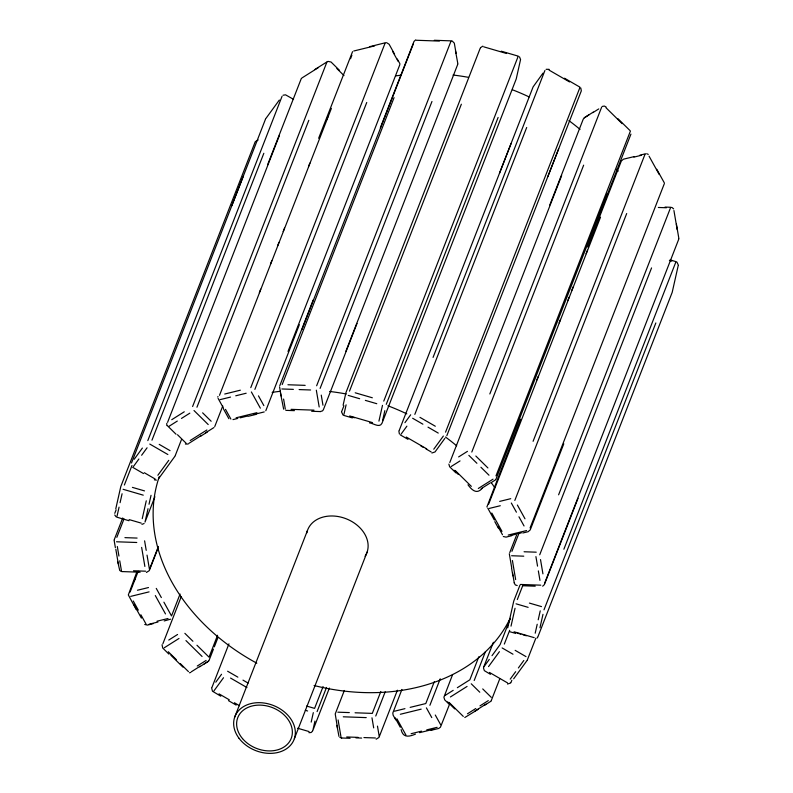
<?xml version="1.0" encoding="UTF-8"?>
<svg xmlns="http://www.w3.org/2000/svg" width="793" height="793" viewBox="0 0 793 793"><rect width="100%" height="100%" fill="white"/><g stroke="black" fill="none" stroke-linecap="round" stroke-linejoin="round"><path stroke-width="1.19" d="M486.892 506.975L520.664 419.219M448.868 464.103L449.651 466.76L455.896 472.886M483.492 668.063L484.354 670.65L490.431 674.318M211.672 688.007L212.465 691.218L220.791 696.195M398.879 431.164L399.404 434.029M166.768 423.303L166.798 425.603M162.05 644.749L162.724 648.03L168.959 654.156M115.778 508.828L120.804 486.505L255.039 142.225M117.057 516.074L119.069 507.143M120.08 502.683L122.082 493.752M142.244 518.662L146.269 500.799M148.023 508.71L145.01 522.111L154.893 496.755M149.025 504.249L151.037 495.318M343.111 405.213L345.946 392.604L480.181 48.323M343.974 414.293L346.095 404.846M311.193 722.106L313.314 712.649M378.935 421.133L382.484 405.372M314.95 721.085L312.819 730.541L329.382 688.076M382.702 420.112L384.833 410.655M507.728 627.828L513.765 601.044L520.03 584.976M511.019 626.143L515.044 608.29M535.206 633.191L537.208 624.26M538.219 619.799L540.231 610.868M539.974 627.709L542.987 614.317M678.223 265.566L672.196 292.349L537.961 636.64M217.797 397.105L217.956 396.49M231.824 205.645L265.447 119.267M175.203 455.717L181.478 439.59M499.491 173.261L533.114 86.873L542.997 73.144M131.499 462.983L243.362 176.086M124.362 485.029L132.005 465.441M114.777 513.299L116.125 509.84M147.815 440.601L282.05 96.31M151.969 440.184L263.831 153.287M114.212 539.765L122.717 517.968M116.829 537.357L124.015 518.919M267.578 164.805L301.32 78.477M167.591 422.332L279.443 135.425M192.6 406.522L326.835 62.241M196.942 407.235L308.804 120.328M137.04 571.446L128.327 594.928L136.237 609.609M134.067 581.348L135.415 577.889M130.092 592.054L138.18 571.317M158.402 546.456L149.461 569.404L147.032 555.12M157.797 548.776L149.262 570.653L146.418 572.427M318.637 138.279L352.548 51.674M259.341 292.637L260.689 289.177M270.453 264.138L271.801 260.689M277.609 245.771L278.958 242.331M283.151 231.566L284.499 228.106M308.487 166.589L309.825 163.14M326.726 119.802L328.074 116.343M350.536 58.732L351.884 55.272M219.512 395.301L331.375 108.393M214.744 426.565L222.774 405.976M250.776 387.628L385.011 43.347M254.88 389.383L366.743 102.485M180.061 594.046L171.526 615.943L163.893 602.165M162.872 643.777L181.29 596.534M288.018 351.448L399.88 64.54M265.794 410.744L299.348 324.674M279.78 385.715L313.215 299.932M380.333 127.792L414.015 41.424L415.701 39.868M301.955 329.581L413.371 43.823M282.199 384.546L394.062 97.638M217.579 635.252L209.035 657.149L196.951 645.234M208.965 660.648L213.456 649.12M214.338 646.87L217.946 637.602M316.645 385.765L450.87 41.484M320.114 388.392L431.967 101.484M211.949 687.442L228.949 643.837M345.907 351.18L457.769 64.273M357.028 323.445L323.346 409.803L322.473 410.893L320.273 411.577M349.505 391.127L461.357 104.22M341.684 411.517L343.934 405.758M234.619 717.328L307.416 530.636M383.762 401.109L517.988 56.818M386.25 404.351L498.113 117.453M399.157 430.599L511.019 143.692M433.057 357.415L544.91 70.508M414.828 414.382L526.691 127.485M294.352 738.709L367.149 552.017M323.088 686.579L314.593 708.387L306.594 706.057M317.081 711.628L326.518 687.432M344.34 690.475L335.231 713.948L337.521 728.033M445.547 432.165L579.782 87.874M547.834 176.611L581.328 90.848L580.783 87.973M446.816 435.704L558.678 148.797M549.797 204.981L583.222 119.198L584.302 117.8L593.313 112.071M449.8 462.497L561.662 175.6M489.836 393.962L601.689 107.065M471.805 452.06L583.658 165.152M380.828 691.506L372.294 713.393L355.066 712.788M375.753 716.029L385.19 691.823M397.402 690.217L378.985 737.431L376.14 739.215M401.922 689.454L392.813 713.016L393.12 715.177L395.737 719.856M495.972 475.879L630.207 131.588M495.893 479.378L607.309 193.621M597.258 220.464L630.95 134.106M587.772 247.079L621.335 161.009L623.437 159.195L634.311 156.568M536.911 379.827L538.259 376.378M559.124 322.85L560.473 319.401M567.788 300.636L569.126 297.197M571.812 290.307L573.151 286.868M586.077 253.72L587.425 250.261M488.657 504.1L600.519 217.193M434.326 681.653L425.791 703.55L410.159 707.376M429.895 705.304L440.224 678.798M533.094 441.304L644.957 154.407M514.826 500.442L626.688 213.535M452.555 674.704L443.902 697.206L444.695 699.862L449.155 704.234M449.314 704.848L440.452 727.181L438.698 728.47L431.055 730.303M509.76 552.592L516.501 535.305M511.921 551.333L519.108 532.896M478.833 656.753L469.852 679.799L457.343 687.7M530.081 527.989L664.316 183.698M563.783 443.832L530.23 529.902L528.128 531.716L522.775 532.985M474.194 680.503L485.425 651.697M483.561 667.438L493.395 642.28M517.314 599.558L522.706 585.73M510.048 619.125L500.165 644.481L492.007 655.672M558.609 494.812L670.472 207.905M504.318 644.075L509.691 630.296M539.706 554.813L651.559 267.915M491.184 700.824L499.719 678.927M544.553 583.38L678.788 239.089M578.047 498.262L544.365 584.629L542.67 586.186M510.95 682.555L511.852 680.245M563.873 549.222L675.735 262.324M543.988 609.857L655.851 322.949M527.266 660.163L535.81 638.266M265.734 118.702L279.334 100.037M134.215 459.256L142.383 448.065M133.472 466.453L138.904 458.988M141.63 455.261L147.072 447.797M157.866 475.265L168.75 460.336M158.6 478.675L174.926 456.282M215.785 682.178L221.544 674.268M404.926 422.699L410.685 414.789M213.922 690.911L223.517 677.737M401.129 434.068L406.888 426.168M433.771 449.205L443.366 436.031M444.903 438.341L435.02 451.951L431.858 453.001M483.849 666.873L489.291 659.409M488.538 666.606L499.421 651.677M510.216 679.155L515.658 671.691M518.384 667.954L523.816 660.49M513.666 678.818L526.988 660.599M255.277 141.64L258.151 139.974M480.419 47.739L482.868 46.143M312.581 731.126L311.143 732.504L308.903 732.673M537.049 638.078L537.723 637.225M510.662 682.991L507.51 684.042M144.088 523.539L141.927 524.351M588.892 114.856L584.302 117.8M204.108 663.999L208.698 661.065L199.687 666.794M491.036 482.729L495.635 479.795M484.483 705.334L490.917 701.24M314.771 69.576L327.489 61.567M301.816 78.041L318.499 67.504M592.867 112.636L598.755 108.919M171.754 419.695L184.263 411.795M168.978 426.327L177.315 421.063M181.488 418.426L189.824 413.163M190.211 440.511L206.884 429.975M188.912 443.346L201.422 435.446M205.595 432.819L213.932 427.546M200.976 436.011L207.231 432.066M168.76 640.05L177.582 634.479M458.632 456.927L467.464 451.346M164.26 647.772L178.98 638.474M451.197 466.502L460.029 460.921M197.259 666.021L206.091 660.44M478.308 488.468L493.028 479.17M191.311 671.8L200.133 666.219M481.182 488.666L490.015 483.096M444.843 695.6L453.18 690.336M450.404 696.968L467.077 686.431M467.464 713.789L475.8 708.516M479.973 705.879L488.31 700.615M474.501 711.351L485.97 704.115M478.229 709.289L464.787 717.536M482.203 488.31C476.732 494.802 471.825 490.005 467.979 484.801M170.604 619.174L164.21 620.939M283.042 95.229L285.53 94.823L293.529 99.323M602.353 106.391L604.385 106.074L606.11 107.005M188.258 444.021L185.393 444.07M190.647 672.464L189.448 672.791M546.099 69.308L549.162 69.338M639.822 155.22L645.502 153.783M153.178 623.645L147.498 625.082L144.732 624.468M511.743 535.691L506.053 537.129L503.297 536.514M385.557 42.723L369.766 46.638M415.423 734.14C408.861 736.885 402.993 737.986 401.119 729.58M353.747 51.01L374.583 45.905M633.924 157.113L641.279 155.309M224.726 394.022L240.358 390.186M220.117 399.632L230.545 397.075M235.749 395.796L246.167 393.239M236.106 417.792L256.942 412.677M232.983 419.606L237.791 418.426M240.19 417.832L247.406 416.067M253.819 414.491L264.238 411.934M248.219 416.305L256.04 414.392M137.447 590.25L148.479 587.544M499.689 501.394L510.722 498.688M130.696 596.386L149.084 591.875M489.261 508.432L500.294 505.726M156.994 621.216L168.027 618.51M508.204 535.067L526.592 530.557M149.143 624.19L157.976 622.019M511.207 535.374L521.318 532.896M394.527 711.212L404.945 708.655M400.346 714.265L421.182 709.15M411.121 733.703L421.539 731.146M426.743 729.867L437.161 727.32M419.616 732.663L434.039 729.124M327.965 61.378L331.048 62.013L339.582 70.418M156.439 480.142L154.348 479.844M120.278 570.99L122.102 571.575M517.205 585.541L515.371 584.956L514.072 582.796M339.87 737.411L341.694 737.996M434.306 40.265L451.524 40.879M416.434 40.265L439.391 41.077M665.04 207.082L671.116 207.3M658.309 207.469L666.417 207.756M287.938 384.754L305.166 385.358M281.882 388.966L293.37 389.373M299.11 389.581L310.588 389.987M291.051 409.337L314.018 410.15M285.827 410.358L294.441 410.655M311.659 411.27L320.491 411.577M124.927 537.644L137.09 538.07M524.074 551.759L536.237 552.186M116.512 541.778L136.773 542.491M511.614 555.744L523.767 556.18M133.521 570.772L145.674 571.198M520.515 584.451L540.776 585.175M121.884 571.565L140.123 572.209M523.063 585.749L535.216 586.186M337.848 712.183L349.326 712.59M343.27 716.803L366.237 717.615M346.7 736.965L358.178 737.371M363.918 737.569L375.396 737.976M355.898 737.867L361.648 738.075M341.476 737.986L350.09 738.293M386.538 42.653L389.115 44.239L394.567 54.142M646.691 153.723L648.268 154.387M501.226 51.178L518.354 56.174M483.73 46.837L506.568 53.498M670.055 259.906L676.102 261.67M669.401 260.471L671.701 261.145M355.214 392.793L372.343 397.779M348.226 395.39L359.645 398.72M365.355 400.376L376.774 403.706M349.683 415.958L372.522 422.619M351.031 416.761L354.461 417.752M343.815 415.413L352.379 417.911M369.508 422.897C373.087 423.075 379.609 428.369 381.988 423.264L516.223 78.973L520.565 59.544L519.494 56.809M132.421 487.378L144.514 490.897M529.407 603.086L541.5 606.605M123.093 489.291L143.246 495.159M516.045 603.82L528.138 607.349M129.15 519.603L141.243 523.122M514.042 631.783L534.195 637.661M517.551 633.21L520.852 634.172M523.043 634.816L526.344 635.778M116.898 517.195L128.991 520.714M509.859 631.724L515.906 633.488M305.325 710.32L307.605 710.984M297.643 728.232L309.062 731.562M452.169 40.978L454.31 43.139L456.104 53.458M671.958 207.459L673.624 208.896M564.527 78.22L579.881 87.111M549.063 70.101L569.543 81.947M419.953 417.346L435.307 426.238M412.647 418.258L422.887 424.186M428.012 427.149L438.251 433.077M406.254 437.032L426.733 448.878M420.914 445.993L422.956 447.183M426.029 448.957L431.144 451.921M400.326 434.911L408.008 439.352M159.195 444.367L170.039 450.642M515.163 650.339L525.997 656.614M149.788 444.06L167.858 454.518M502.138 647.94L512.982 654.215M144.306 472.727L155.15 479.002M489.43 672.424L507.5 682.882M132.669 467.295L143.503 473.57M227.621 671.235L237.86 677.153M242.975 680.116L248.1 683.08M230.555 678.065L246.94 687.551M219.037 693.875L229.276 699.803M234.401 702.757L239.516 705.72M228.473 700.635L236.155 705.086M676.885 262.037L678.312 265.04M343.022 415.046L341.605 412.043M116.115 516.828L114.747 514.984M630.276 130.825L617.995 118.742M606.03 107.769L622.148 123.649M336.866 68.555L343.974 75.563M475.83 456.025L487.913 467.939M468.851 455.351L476.91 463.29M480.935 467.255L488.994 475.205M455.222 470.477L471.339 486.357M454.042 470.249L458.364 474.511M202.631 412.836L211.156 421.252M482.719 688.919L491.254 697.325M193.998 410.526L208.212 424.542M471.25 683.794L479.775 692.21M177.513 434.742L186.038 443.148M449.076 702.41L463.29 716.416M167.511 425.821L176.046 434.237M447.609 701.904L454.716 708.912M184.868 633.329L192.927 641.269M185.949 640.585L202.066 656.475M168.294 651.747L176.353 659.687M180.378 663.652L188.437 671.602M170.852 655.206L182.935 667.121M283.656 409.188L280.395 392.733M119.713 570.395L117.8 561.93M397.263 59.009L399.88 63.678M664.316 182.836L656.763 169.256M649.061 156.162L659.231 174.519M392.704 51.585L398.086 61.299M517.373 505.032L524.996 518.8M511.326 503.02L516.412 512.199M518.959 516.788L524.044 525.967M491.809 513.021L501.979 531.379M487.754 508.125L494.366 520.059M497.925 526.493L502.504 534.75M494.802 521.655L498.619 528.544M258.468 395.866L263.851 405.59M435.278 715.018L440.66 724.743M251.381 391.96L260.352 408.167M426.396 707.871L431.779 717.596M225.509 409.347L230.892 419.071M396.926 718.785L405.907 734.982M218.105 398.403L223.487 408.127M394.914 717.556L400.296 727.28M223.418 408.801L228.87 418.704M156.261 588.396L161.346 597.575M155.309 595.563L165.479 613.921M133.244 600.975L138.329 610.154M140.876 614.744L145.962 623.922M133.769 604.345L141.402 618.114M338.968 736.39L336.896 725.407M676.409 224.072L678.877 238.594M673.931 210.532L677.172 229.573M455.479 50.831L457.858 63.777M540.509 559.58L542.937 573.854M535.919 556.607L537.545 566.133M538.348 570.891L539.964 580.407M512.417 560.512L515.648 579.554M509.314 553.742L511.733 568.026M512.546 572.784L514.161 582.31M511.683 568.759L512.893 575.896M321.254 395.112L322.959 405.193M377.468 726.11L379.183 736.191M316.328 390.186L319.183 406.987M371.976 717.814L373.691 727.895M283.597 399.048L285.311 409.129M338.105 719.955L340.96 736.756M279.592 386.964L281.109 395.925M144.604 540.846L146.219 550.362M141.64 547.398L144.871 566.44M117.324 546.536L118.94 556.052M119.743 560.82L121.369 570.336M115.828 549.291L118.256 563.575M114.123 540.261L115.372 547.646M395.538 75.95A189.428 144.683 21.3 0 1 401.427 75.117M453.061 75.038A189.428 144.683 21.3 0 1 468.524 77.357M512.387 89.758A189.428 144.683 21.3 0 1 529.08 96.905M568.888 120.615A189.428 144.683 21.3 0 1 580.05 129.378M616.756 169.216A189.428 144.683 21.3 0 1 618.114 171.189M510.186 618.322A189.428 144.683 21.3 0 1 314.068 685.509M256.813 663.196A189.428 144.683 21.3 0 1 159.304 476.553M272.158 392.386A189.428 144.683 21.3 0 1 280.425 391.276M329.68 391.474A189.428 144.683 21.3 0 1 346.333 394.012M387.896 405.768A189.428 144.683 21.3 0 1 406.819 413.877M445.517 437.052A189.428 144.683 21.3 0 1 456.669 445.815M491.293 482.709A189.428 144.683 21.3 0 1 494.733 487.636M306.802 532.936A31.73 24.236 21.3 0 1 346.452 518.89A31.73 24.236 21.3 0 1 365.067 556.289M239 738.253A31.73 24.236 21.3 0 0 292.28 742.991A31.73 24.236 21.3 0 0 262.196 702.816A31.73 24.236 21.3 0 0 239 738.253M242.529 738.62A28.677 21.907 21.3 0 0 290.337 740.315A28.677 21.907 21.3 0 0 260.6 705.126A28.677 21.907 21.3 0 0 242.529 738.62"/></g></svg>
